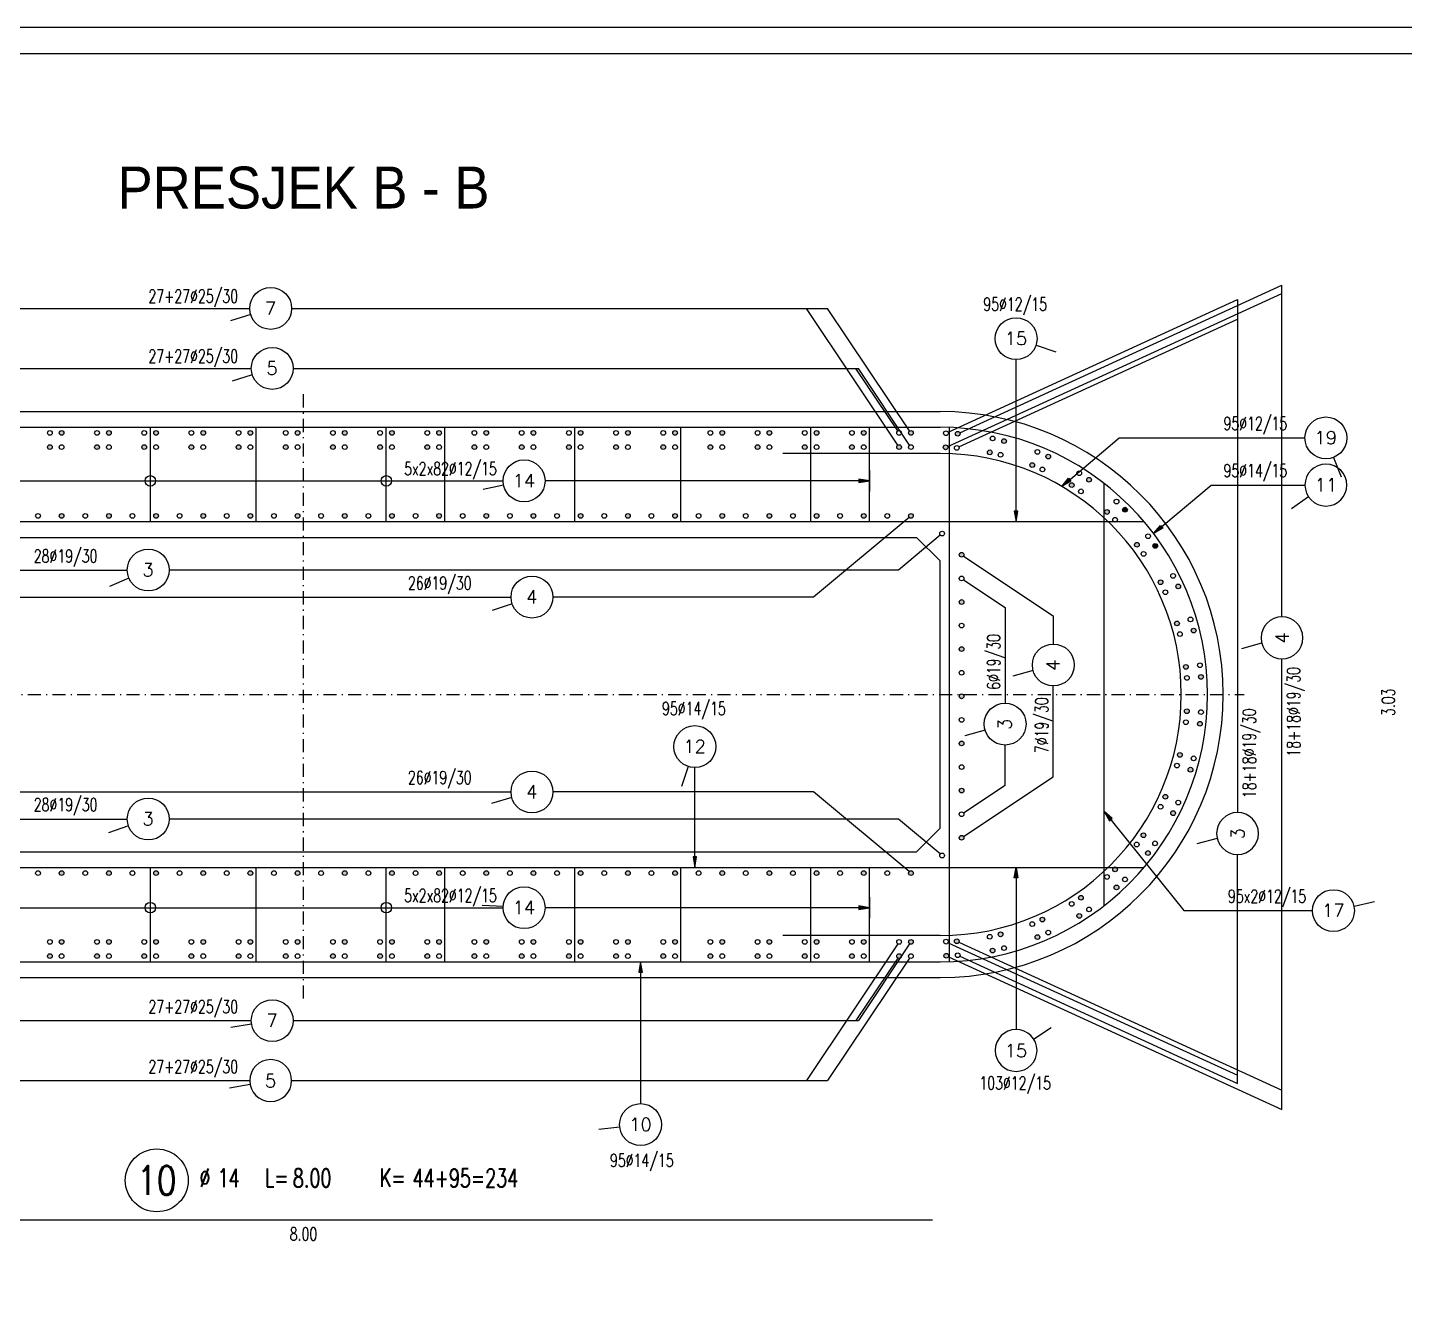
# Model space of a CAD drawing. Extents: x 29670 to 39758, y 69667 to 72992.
# Drawn here: x 34961 to 36274, y 71763 to 72992 of the extents above; entities that cross this region are included whole.
import ezdxf
from ezdxf.enums import TextEntityAlignment as Align

# ---------------------------------------------------------------- set-up
doc = ezdxf.new("R2010")
doc.units = 0
doc.header["$LTSCALE"] = 50
doc.linetypes.add('CENTER', pattern=[0.47, 0.25, -0.1, 0.02, -0.1])
for name, color, linetype in [('ARM', 1, 'CONTINUOUS'), ('ARM-I', 6, 'CONTINUOUS'), ('ARMATURA', 1, 'CONTINUOUS'), ('BETON', 7, 'CONTINUOUS'), ('CRTICA', 7, 'CONTINUOUS'), ('KOTE', 4, 'CONTINUOUS'), ('OSI', 2, 'CENTER'), ('TANKO', 8, 'CONTINUOUS'), ('TEKST', 7, 'CONTINUOUS')]:
    doc.layers.add(name, color=color, linetype=linetype)
doc.styles.add('KOTE', font='romans.shx', dxfattribs={"width": 0.7})
doc.styles.get("Standard").update_dxf_attribs({"font": 'romans.shx', "width": 0.9})

# ---------------------------------------------------------------- blocks, each defined once
blk = doc.blocks.new('P')
at = {"layer": 'KOTE'}
blk.add_circle((0, 0), 0.4, dxfattribs=at)
blk.add_attdef('P', text='', height=0.25, dxfattribs=at).set_placement((-0.004, 0.004), align=Align.MIDDLE)
blk = doc.blocks.new('STR')
at = {"layer": 'KOTE', "color": 9}
blk.add_lwpolyline([(-1, 0.17), (-1, -0.17), (0, 0)], close=True, dxfattribs=at)
at = {"layer": 'KOTE', "color": 9, "linetype": 'ByBlock'}
blk.add_solid([(-1, 0.17), (-1, -0.17), (0, 0)], dxfattribs=at)
blk = doc.blocks.new('S')
at = {"layer": 'KOTE', "color": 9}
blk.add_line((0, 1), (0, -1), dxfattribs=at)
blk.add_lwpolyline([(-1, 0.17), (-1, -0.17), (0, 0)], close=True, dxfattribs=at)
at = {"layer": 'KOTE', "color": 9, "linetype": 'ByBlock'}
blk.add_solid([(-1, 0.17), (-1, -0.17), (0, 0)], dxfattribs=at)
blk = doc.blocks.new('POZ')
at = {"layer": 'ARM-I'}
blk.add_circle((0, 0), 0.6, dxfattribs=at)
at = {"layer": 'ARM', "width": 0.7}
for s, p in [('%%c', (0.814, -0.125)), ('L=', (2.064, -0.125)), ('K=', (4.256, -0.125))]:
    blk.add_text(s, height=0.35, dxfattribs=at).set_placement(p)
for tag, p in [('VA', (0.879, 0.435)), ('FI', (1.162, -0.13)), ('DUZ', (2.598, -0.13)), ('KOM', (4.881, -0.13))]:
    blk.add_attdef(tag, p, '', height=0.35, dxfattribs=at)
at = {"layer": 'ARM', "width": 0.7, "flags": 1}
for tag, p in [('TIP', (1.038, -0.896)), ('A', (1.162, -1.411)), ('B', (1.162, -1.918)), ('C', (1.162, -2.426)), ('D', (1.162, -2.934)), ('E', (1.162, -3.441)), ('F', (1.162, -3.949)), ('G', (1.162, -4.457)), ('H', (1.162, -4.964)), ('I', (1.162, -5.472)), ('J', (1.162, -5.98)), ('K', (1.162, -6.487)), ('L', (1.162, -6.995)), ('M', (1.162, -7.503)), ('N', (1.162, -8.011))]:
    blk.add_attdef(tag, p, '', height=0.35, dxfattribs=at)
at = {"layer": 'ARM-I', "width": 0.8}
blk.add_attdef('POZ', text='', height=0.55, dxfattribs=at).set_placement((0, 0), align=Align.MIDDLE)

msp = doc.modelspace()

# ---------------------------------------------------------------- hatches: boundary and pattern name
at = {"layer": 'TANKO'}
h = msp.add_hatch(color=256, dxfattribs=at)
edge = h.paths.add_edge_path()
edge.add_arc((35803.5, 72604.8), 2.25, 0, 360)
edge = h.paths.add_edge_path()
edge.add_arc((35758.4, 72604.8), 2.25, 0, 360)
edge = h.paths.add_edge_path()
edge.add_arc((35713.4, 72604.8), 2.25, 0, 360)
edge = h.paths.add_edge_path()
edge.add_arc((35668.4, 72604.8), 2.25, 0, 360)
edge = h.paths.add_edge_path()
edge.add_arc((35623.4, 72604.8), 2.25, 0, 360)
edge = h.paths.add_edge_path()
edge.add_arc((35578.4, 72604.8), 2.25, 0, 360)
edge = h.paths.add_edge_path()
edge.add_arc((35533.4, 72604.8), 2.25, 0, 360)
edge = h.paths.add_edge_path()
edge.add_arc((35488.3, 72604.8), 2.25, 0, 360)
edge = h.paths.add_edge_path()
edge.add_arc((35443.3, 72604.8), 2.25, 0, 360)
edge = h.paths.add_edge_path()
edge.add_arc((35398.3, 72604.8), 2.25, 0, 360)
edge = h.paths.add_edge_path()
edge.add_arc((35353.3, 72604.8), 2.25, 0, 360)
edge = h.paths.add_edge_path()
edge.add_arc((35308.3, 72604.8), 2.25, 0, 360)
edge = h.paths.add_edge_path()
edge.add_arc((35263.3, 72604.8), 2.25, 0, 360)
edge = h.paths.add_edge_path()
edge.add_arc((35218.2, 72604.8), 2.25, 0, 360)
edge = h.paths.add_edge_path()
edge.add_arc((35173.2, 72604.8), 2.25, 0, 360)
edge = h.paths.add_edge_path()
edge.add_arc((35128.2, 72604.8), 2.25, 0, 360)
edge = h.paths.add_edge_path()
edge.add_arc((35083.2, 72604.8), 2.25, 0, 360)
edge = h.paths.add_edge_path()
edge.add_arc((35038.2, 72604.8), 2.25, 0, 360)
edge = h.paths.add_edge_path()
edge.add_arc((34993.1, 72604.8), 2.25, 0, 360)
edge = h.paths.add_edge_path()
edge.add_arc((34948.1, 72604.8), 2.25, 0, 360)
edge = h.paths.add_edge_path()
edge.add_arc((34903.1, 72604.8), 2.25, 0, 360)
edge = h.paths.add_edge_path()
edge.add_arc((34858.1, 72604.8), 2.25, 0, 360)
edge = h.paths.add_edge_path()
edge.add_arc((34813.1, 72604.8), 2.25, 0, 360)
edge = h.paths.add_edge_path()
edge.add_arc((34768.1, 72604.8), 2.25, 0, 360)
edge = h.paths.add_edge_path()
edge.add_arc((34723, 72604.8), 2.25, 0, 360)
edge = h.paths.add_edge_path()
edge.add_arc((34678, 72604.8), 2.25, 0, 360)
h = msp.add_hatch(color=256, dxfattribs=at)
edge = h.paths.add_edge_path()
edge.add_arc((35848.1, 72604.1), 2.25, 0, 360)
edge = h.paths.add_edge_path()
edge.add_arc((35892.3, 72597.1), 2.25, 0, 360)
edge = h.paths.add_edge_path()
edge.add_arc((35934.5, 72582.3), 2.25, 0, 360)
edge = h.paths.add_edge_path()
edge.add_arc((35973.4, 72560.2), 2.25, 0, 360)
h = msp.add_hatch(color=256, dxfattribs=at)
edge = h.paths.add_edge_path()
edge.add_arc((34981.9, 72591.3), 2.25, 0, 360)
edge = h.paths.add_edge_path()
edge.add_arc((35026.9, 72591.3), 2.25, 0, 360)
edge = h.paths.add_edge_path()
edge.add_arc((35071.9, 72591.3), 2.25, 0, 360)
edge = h.paths.add_edge_path()
edge.add_arc((35116.9, 72591.3), 2.25, 0, 360)
edge = h.paths.add_edge_path()
edge.add_arc((35162, 72591.3), 2.25, 0, 360)
edge = h.paths.add_edge_path()
edge.add_arc((35207, 72591.3), 2.25, 0, 360)
edge = h.paths.add_edge_path()
edge.add_arc((35252, 72591.3), 2.25, 0, 360)
edge = h.paths.add_edge_path()
edge.add_arc((35297, 72591.3), 2.25, 0, 360)
edge = h.paths.add_edge_path()
edge.add_arc((35342, 72591.3), 2.25, 0, 360)
edge = h.paths.add_edge_path()
edge.add_arc((35387, 72591.3), 2.25, 0, 360)
edge = h.paths.add_edge_path()
edge.add_arc((35432.1, 72591.3), 2.25, 0, 360)
edge = h.paths.add_edge_path()
edge.add_arc((35477.1, 72591.3), 2.25, 0, 360)
edge = h.paths.add_edge_path()
edge.add_arc((35522.1, 72591.3), 2.25, 0, 360)
h = msp.add_hatch(color=256, dxfattribs=at)
edge = h.paths.add_edge_path()
edge.add_arc((35567.1, 72591.3), 2.25, 0, 360)
edge = h.paths.add_edge_path()
edge.add_arc((35612.1, 72591.3), 2.25, 0, 360)
edge = h.paths.add_edge_path()
edge.add_arc((35657.1, 72591.3), 2.25, 0, 360)
edge = h.paths.add_edge_path()
edge.add_arc((35702.2, 72591.3), 2.25, 0, 360)
edge = h.paths.add_edge_path()
edge.add_arc((35747.2, 72591.3), 2.25, 0, 360)
h = msp.add_hatch(color=256, dxfattribs=at)
edge = h.paths.add_edge_path()
edge.add_arc((35792.2, 72591.3), 2.25, 0, 360)
edge = h.paths.add_edge_path()
edge.add_arc((35836.6, 72591.1), 2.25, 0, 360)
edge = h.paths.add_edge_path()
edge.add_arc((35878.7, 72586.3), 2.25, 0, 360)
edge = h.paths.add_edge_path()
edge.add_arc((35919.2, 72574.2), 2.25, 0, 360)
edge = h.paths.add_edge_path()
edge.add_arc((35956.9, 72555), 2.25, 0, 360)
edge = h.paths.add_edge_path()
edge.add_arc((35990.5, 72529.4), 2.25, 0, 360)
edge = h.paths.add_edge_path()
edge.add_arc((36019.1, 72498.1), 2.25, 0, 360)
edge = h.paths.add_edge_path()
edge.add_arc((36041.6, 72462.3), 2.25, 0, 360)
edge = h.paths.add_edge_path()
edge.add_arc((36057.3, 72423.1), 2.25, 0, 360)
edge = h.paths.add_edge_path()
edge.add_arc((36065.8, 72381.6), 2.25, 0, 360)
edge = h.paths.add_edge_path()
edge.add_arc((36066.7, 72339.3), 2.25, 0, 360)
edge = h.paths.add_edge_path()
edge.add_arc((36060.1, 72297.6), 2.25, 0, 360)
edge = h.paths.add_edge_path()
edge.add_arc((36046.2, 72257.6), 2.25, 0, 360)
edge = h.paths.add_edge_path()
edge.add_arc((36025.3, 72220.9), 2.25, 0, 360)
edge = h.paths.add_edge_path()
edge.add_arc((35998.2, 72188.4), 2.25, 0, 360)
edge = h.paths.add_edge_path()
edge.add_arc((35965.7, 72161.3), 2.25, 0, 360)
edge = h.paths.add_edge_path()
edge.add_arc((35928.9, 72140.4), 2.25, 0, 360)
edge = h.paths.add_edge_path()
edge.add_arc((35889, 72126.4), 2.25, 0, 360)
edge = h.paths.add_edge_path()
edge.add_arc((35847.2, 72119.8), 2.25, 0, 360)
h = msp.add_hatch(color=256, dxfattribs=at)
edge = h.paths.add_edge_path()
edge.add_arc((36007.7, 72531.6), 2.25, 0, 360)
h = msp.add_hatch(color=256, dxfattribs=at)
edge = h.paths.add_edge_path()
edge.add_arc((34633, 72525.6), 2.25, 0, 360)
edge = h.paths.add_edge_path()
edge.add_arc((34678, 72525.6), 2.25, 0, 360)
edge = h.paths.add_edge_path()
edge.add_arc((34723, 72525.6), 2.25, 0, 360)
edge = h.paths.add_edge_path()
edge.add_arc((34768.1, 72525.6), 2.25, 0, 360)
edge = h.paths.add_edge_path()
edge.add_arc((34813.1, 72525.6), 2.25, 0, 360)
edge = h.paths.add_edge_path()
edge.add_arc((34858.1, 72525.6), 2.25, 0, 360)
edge = h.paths.add_edge_path()
edge.add_arc((34903.1, 72525.6), 2.25, 0, 360)
edge = h.paths.add_edge_path()
edge.add_arc((34948.1, 72525.6), 2.25, 0, 360)
edge = h.paths.add_edge_path()
edge.add_arc((34993.1, 72525.6), 2.25, 0, 360)
edge = h.paths.add_edge_path()
edge.add_arc((35038.2, 72525.6), 2.25, 0, 360)
edge = h.paths.add_edge_path()
edge.add_arc((35083.2, 72525.6), 2.25, 0, 360)
edge = h.paths.add_edge_path()
edge.add_arc((35128.2, 72525.6), 2.25, 0, 360)
edge = h.paths.add_edge_path()
edge.add_arc((35173.2, 72525.6), 2.25, 0, 360)
edge = h.paths.add_edge_path()
edge.add_arc((35218.2, 72525.6), 2.25, 0, 360)
edge = h.paths.add_edge_path()
edge.add_arc((35263.3, 72525.6), 2.25, 0, 360)
h = msp.add_hatch(color=256, dxfattribs=at)
edge = h.paths.add_edge_path()
edge.add_arc((35308.3, 72525.6), 2.25, 0, 360)
edge = h.paths.add_edge_path()
edge.add_arc((35353.3, 72525.6), 2.25, 0, 360)
edge = h.paths.add_edge_path()
edge.add_arc((35398.3, 72525.6), 2.25, 0, 360)
edge = h.paths.add_edge_path()
edge.add_arc((35443.3, 72525.6), 2.25, 0, 360)
edge = h.paths.add_edge_path()
edge.add_arc((35488.3, 72525.6), 2.25, 0, 360)
edge = h.paths.add_edge_path()
edge.add_arc((35533.4, 72525.6), 2.25, 0, 360)
edge = h.paths.add_edge_path()
edge.add_arc((35578.4, 72525.6), 2.25, 0, 360)
edge = h.paths.add_edge_path()
edge.add_arc((35623.4, 72525.6), 2.25, 0, 360)
edge = h.paths.add_edge_path()
edge.add_arc((35668.4, 72525.6), 2.25, 0, 360)
edge = h.paths.add_edge_path()
edge.add_arc((35713.4, 72525.6), 2.25, 0, 360)
edge = h.paths.add_edge_path()
edge.add_arc((35758.4, 72525.6), 2.25, 0, 360)
h = msp.add_hatch(color=256, dxfattribs=at)
edge = h.paths.add_edge_path()
edge.add_arc((35803.5, 72525.6), 2.25, 0, 360)
edge = h.paths.add_edge_path()
edge.add_arc((35851.8, 72488.6), 2.25, 0, 360)
edge = h.paths.add_edge_path()
edge.add_arc((35851.8, 72443.5), 2.25, 0, 360)
edge = h.paths.add_edge_path()
edge.add_arc((35851.8, 72398.5), 2.25, 0, 360)
h = msp.add_hatch(color=256, dxfattribs=at)
edge = h.paths.add_edge_path()
edge.add_arc((36036.5, 72497), 2.25, 0, 360)
h = msp.add_hatch(color=256, dxfattribs=at)
edge = h.paths.add_edge_path()
edge.add_arc((36073.2, 72416.2), 2.25, 0, 360)
edge = h.paths.add_edge_path()
edge.add_arc((36058.5, 72458.4), 2.25, 0, 360)
h = msp.add_hatch(color=256, dxfattribs=at)
edge = h.paths.add_edge_path()
edge.add_arc((36070.2, 72283.5), 2.25, 0, 360)
edge = h.paths.add_edge_path()
edge.add_arc((36079.2, 72327.3), 2.25, 0, 360)
edge = h.paths.add_edge_path()
edge.add_arc((36080.2, 72372), 2.25, 0, 360)
h = msp.add_hatch(color=256, dxfattribs=at)
edge = h.paths.add_edge_path()
edge.add_arc((35851.8, 72353.5), 2.25, 0, 360)
edge = h.paths.add_edge_path()
edge.add_arc((35851.8, 72308.5), 2.25, 0, 360)
edge = h.paths.add_edge_path()
edge.add_arc((35851.8, 72263.5), 2.25, 0, 360)
edge = h.paths.add_edge_path()
edge.add_arc((35851.8, 72218.5), 2.25, 0, 360)
h = msp.add_hatch(color=256, dxfattribs=at)
edge = h.paths.add_edge_path()
edge.add_arc((36029.6, 72203.9), 2.25, 0, 360)
edge = h.paths.add_edge_path()
edge.add_arc((36053.6, 72242), 2.25, 0, 360)
h = msp.add_hatch(color=256, dxfattribs=at)
edge = h.paths.add_edge_path()
edge.add_arc((34678, 72184.8), 2.25, 0, 360)
edge = h.paths.add_edge_path()
edge.add_arc((34723, 72184.8), 2.25, 0, 360)
edge = h.paths.add_edge_path()
edge.add_arc((34768.1, 72184.8), 2.25, 0, 360)
edge = h.paths.add_edge_path()
edge.add_arc((34813.1, 72184.8), 2.25, 0, 360)
edge = h.paths.add_edge_path()
edge.add_arc((34858.1, 72184.8), 2.25, 0, 360)
edge = h.paths.add_edge_path()
edge.add_arc((34903.1, 72184.8), 2.25, 0, 360)
edge = h.paths.add_edge_path()
edge.add_arc((34948.1, 72184.8), 2.25, 0, 360)
edge = h.paths.add_edge_path()
edge.add_arc((34993.1, 72184.8), 2.25, 0, 360)
edge = h.paths.add_edge_path()
edge.add_arc((35038.2, 72184.8), 2.25, 0, 360)
edge = h.paths.add_edge_path()
edge.add_arc((35083.2, 72184.8), 2.25, 0, 360)
edge = h.paths.add_edge_path()
edge.add_arc((35128.2, 72184.8), 2.25, 0, 360)
edge = h.paths.add_edge_path()
edge.add_arc((35173.2, 72184.8), 2.25, 0, 360)
edge = h.paths.add_edge_path()
edge.add_arc((35218.2, 72184.8), 2.25, 0, 360)
edge = h.paths.add_edge_path()
edge.add_arc((35263.3, 72184.8), 2.25, 0, 360)
edge = h.paths.add_edge_path()
edge.add_arc((35308.3, 72184.8), 2.25, 0, 360)
h = msp.add_hatch(color=256, dxfattribs=at)
edge = h.paths.add_edge_path()
edge.add_arc((35353.3, 72184.8), 2.25, 0, 360)
edge = h.paths.add_edge_path()
edge.add_arc((35398.3, 72184.8), 2.25, 0, 360)
edge = h.paths.add_edge_path()
edge.add_arc((35443.3, 72184.8), 2.25, 0, 360)
edge = h.paths.add_edge_path()
edge.add_arc((35488.3, 72184.8), 2.25, 0, 360)
edge = h.paths.add_edge_path()
edge.add_arc((35533.4, 72184.8), 2.25, 0, 360)
edge = h.paths.add_edge_path()
edge.add_arc((35578.4, 72184.8), 2.25, 0, 360)
edge = h.paths.add_edge_path()
edge.add_arc((35623.4, 72184.8), 2.25, 0, 360)
edge = h.paths.add_edge_path()
edge.add_arc((35668.4, 72184.8), 2.25, 0, 360)
edge = h.paths.add_edge_path()
edge.add_arc((35713.4, 72184.8), 2.25, 0, 360)
edge = h.paths.add_edge_path()
edge.add_arc((35758.4, 72184.8), 2.25, 0, 360)
edge = h.paths.add_edge_path()
edge.add_arc((35803.5, 72184.8), 2.25, 0, 360)
h = msp.add_hatch(color=256, dxfattribs=at)
edge = h.paths.add_edge_path()
edge.add_arc((35837.2, 72105.9), 2.25, 0, 360)
edge = h.paths.add_edge_path()
edge.add_arc((35881.4, 72110.9), 2.25, 0, 360)
edge = h.paths.add_edge_path()
edge.add_arc((35924.2, 72123.7), 2.25, 0, 360)
edge = h.paths.add_edge_path()
edge.add_arc((35964.1, 72144), 2.25, 0, 360)
edge = h.paths.add_edge_path()
edge.add_arc((35999.6, 72171.1), 2.25, 0, 360)
h = msp.add_hatch(color=256, dxfattribs=at)
edge = h.paths.add_edge_path()
edge.add_arc((35803.5, 72119.1), 2.25, 0, 360)
edge = h.paths.add_edge_path()
edge.add_arc((35758.4, 72119.1), 2.25, 0, 360)
edge = h.paths.add_edge_path()
edge.add_arc((35713.4, 72119.1), 2.25, 0, 360)
edge = h.paths.add_edge_path()
edge.add_arc((35668.4, 72119.1), 2.25, 0, 360)
edge = h.paths.add_edge_path()
edge.add_arc((35623.4, 72119.1), 2.25, 0, 360)
edge = h.paths.add_edge_path()
edge.add_arc((35578.4, 72119.1), 2.25, 0, 360)
edge = h.paths.add_edge_path()
edge.add_arc((35533.4, 72119.1), 2.25, 0, 360)
edge = h.paths.add_edge_path()
edge.add_arc((35488.3, 72119.1), 2.25, 0, 360)
edge = h.paths.add_edge_path()
edge.add_arc((35443.3, 72119.1), 2.25, 0, 360)
edge = h.paths.add_edge_path()
edge.add_arc((35398.3, 72119.1), 2.25, 0, 360)
edge = h.paths.add_edge_path()
edge.add_arc((35353.3, 72119.1), 2.25, 0, 360)
edge = h.paths.add_edge_path()
edge.add_arc((35308.3, 72119.1), 2.25, 0, 360)
edge = h.paths.add_edge_path()
edge.add_arc((35263.3, 72119.1), 2.25, 0, 360)
edge = h.paths.add_edge_path()
edge.add_arc((35218.2, 72119.1), 2.25, 0, 360)
edge = h.paths.add_edge_path()
edge.add_arc((35173.2, 72119.1), 2.25, 0, 360)
edge = h.paths.add_edge_path()
edge.add_arc((35128.2, 72119.1), 2.25, 0, 360)
edge = h.paths.add_edge_path()
edge.add_arc((35083.2, 72119.1), 2.25, 0, 360)
edge = h.paths.add_edge_path()
edge.add_arc((35038.2, 72119.1), 2.25, 0, 360)
edge = h.paths.add_edge_path()
edge.add_arc((34993.1, 72119.1), 2.25, 0, 360)
edge = h.paths.add_edge_path()
edge.add_arc((34948.1, 72119.1), 2.25, 0, 360)
edge = h.paths.add_edge_path()
edge.add_arc((34903.1, 72119.1), 2.25, 0, 360)
edge = h.paths.add_edge_path()
edge.add_arc((34858.1, 72119.1), 2.25, 0, 360)
edge = h.paths.add_edge_path()
edge.add_arc((34813.1, 72119.1), 2.25, 0, 360)
edge = h.paths.add_edge_path()
edge.add_arc((34768.1, 72119.1), 2.25, 0, 360)
edge = h.paths.add_edge_path()
edge.add_arc((34723, 72119.1), 2.25, 0, 360)
edge = h.paths.add_edge_path()
edge.add_arc((34678, 72119.1), 2.25, 0, 360)
edge = h.paths.add_edge_path()
edge.add_arc((34633, 72119.1), 2.25, 0, 360)
edge = h.paths.add_edge_path()
edge.add_arc((34589.9, 72120.8), 2.25, 0, 360)
h = msp.add_hatch(color=256, dxfattribs=at)
edge = h.paths.add_edge_path()
edge.add_arc((34666.8, 72105.6), 2.25, 0, 360)
edge = h.paths.add_edge_path()
edge.add_arc((34711.8, 72105.6), 2.25, 0, 360)
edge = h.paths.add_edge_path()
edge.add_arc((34756.8, 72105.6), 2.25, 0, 360)
edge = h.paths.add_edge_path()
edge.add_arc((34801.8, 72105.6), 2.25, 0, 360)
edge = h.paths.add_edge_path()
edge.add_arc((34846.8, 72105.6), 2.25, 0, 360)
edge = h.paths.add_edge_path()
edge.add_arc((34891.9, 72105.6), 2.25, 0, 360)
edge = h.paths.add_edge_path()
edge.add_arc((34936.9, 72105.6), 2.25, 0, 360)
edge = h.paths.add_edge_path()
edge.add_arc((34981.9, 72105.6), 2.25, 0, 360)
edge = h.paths.add_edge_path()
edge.add_arc((35026.9, 72105.6), 2.25, 0, 360)
edge = h.paths.add_edge_path()
edge.add_arc((35071.9, 72105.6), 2.25, 0, 360)
edge = h.paths.add_edge_path()
edge.add_arc((35116.9, 72105.6), 2.25, 0, 360)
edge = h.paths.add_edge_path()
edge.add_arc((35162, 72105.6), 2.25, 0, 360)
edge = h.paths.add_edge_path()
edge.add_arc((35207, 72105.6), 2.25, 0, 360)
edge = h.paths.add_edge_path()
edge.add_arc((35252, 72105.6), 2.25, 0, 360)
edge = h.paths.add_edge_path()
edge.add_arc((35297, 72105.6), 2.25, 0, 360)
edge = h.paths.add_edge_path()
edge.add_arc((35342, 72105.6), 2.25, 0, 360)
edge = h.paths.add_edge_path()
edge.add_arc((35387, 72105.6), 2.25, 0, 360)
edge = h.paths.add_edge_path()
edge.add_arc((35432.1, 72105.6), 2.25, 0, 360)
edge = h.paths.add_edge_path()
edge.add_arc((35477.1, 72105.6), 2.25, 0, 360)
edge = h.paths.add_edge_path()
edge.add_arc((35522.1, 72105.6), 2.25, 0, 360)
edge = h.paths.add_edge_path()
edge.add_arc((35567.1, 72105.6), 2.25, 0, 360)
edge = h.paths.add_edge_path()
edge.add_arc((35612.1, 72105.6), 2.25, 0, 360)
h = msp.add_hatch(color=256, dxfattribs=at)
edge = h.paths.add_edge_path()
edge.add_arc((35792.2, 72105.6), 2.25, 0, 360)
edge = h.paths.add_edge_path()
edge.add_arc((35747.2, 72105.6), 2.25, 0, 360)
edge = h.paths.add_edge_path()
edge.add_arc((35702.2, 72105.6), 2.25, 0, 360)
edge = h.paths.add_edge_path()
edge.add_arc((35657.1, 72105.6), 2.25, 0, 360)

# ---------------------------------------------------------------- linework, layer by layer
at = {"layer": 'ARM', "ltscale": 10}
for p, q in [((35077.8, 72520.2), (35077.8, 72610.2)), ((35358.7, 72520.2), (35358.7, 72610.2)), ((35482.9, 72520.2), (35482.9, 72610.2)), ((35763.8, 72520.2), (35763.8, 72610.2)), ((35840.4, 72100.4), (35840.4, 72610)), ((35987.9, 72153.9), (35987.9, 72556.5)), ((35077.8, 72100.2), (35077.8, 72190.2)), ((35358.7, 72100.2), (35358.7, 72190.2)), ((35482.9, 72100.2), (35482.9, 72190.2)), ((35763.8, 72100.2), (35763.8, 72190.2))]:
    msp.add_line(p, q, dxfattribs=at)
for radius in [255, 230]:
    msp.add_arc((35831.4, 72355.2), radius, 270, 90, dxfattribs=at)
at = {"layer": 'ARM-I', "elevation": 0}
msp.add_lwpolyline([(34623.9, 71854.1), (35823.9, 71854.1)], dxfattribs=at)
at = {"layer": 'ARMATURA', "ltscale": 10}
for p, q in [((34616.4, 72610.2), (35831.4, 72610.2)), ((35178.6, 72520.2), (35178.6, 72610.2)), ((35302.9, 72520.2), (35302.9, 72610.2)), ((35583.8, 72520.2), (35583.8, 72610.2)), ((35708, 72520.2), (35708, 72610.2)), ((35831.4, 72585.2), (35681.4, 72585.2)), ((34421.9, 72520.2), (36025.8, 72520.2)), ((34421.9, 72190.2), (36025.8, 72190.2)), ((35178.6, 72100.2), (35178.6, 72190.2)), ((35302.9, 72100.2), (35302.9, 72190.2)), ((35583.8, 72100.2), (35583.8, 72190.2)), ((35708, 72100.2), (35708, 72190.2)), ((35831.4, 72125.2), (35681.4, 72125.2)), ((34616.4, 72100.2), (35831.4, 72100.2))]:
    msp.add_line(p, q, dxfattribs=at)
at = {"layer": 'BETON', "ltscale": 10}
for p, q in [((34616.4, 72625.2), (35831.4, 72625.2)), ((34638.9, 72505.2), (35808.9, 72505.2)), ((35831.4, 72482.7), (35808.9, 72505.2)), ((35831.4, 72227.7), (35831.4, 72482.7)), ((35831.4, 72227.7), (35808.9, 72205.2)), ((34638.9, 72205.2), (35808.9, 72205.2)), ((34616.4, 72085.2), (35831.4, 72085.2))]:
    msp.add_line(p, q, dxfattribs=at)
at = {"layer": 'BETON'}
for points in [[(29669.6, 69667.2), (38595.8, 69667.2), (38595.8, 72991.7), (29669.6, 72991.7)], [(29794.6, 69692.2), (38570.8, 69692.2), (38570.8, 72966.7), (29794.6, 72966.7)]]:
    msp.add_lwpolyline(points, close=True, dxfattribs=at)
at = {"layer": 'BETON', "ltscale": 10}
msp.add_arc((35831.4, 72355.2), 270, 270, 90, dxfattribs=at)
at = {"layer": 'CRTICA'}
for p, q in [((35173.5, 72717.8, 0), (35154.4, 72711.9, 0)), ((35922.8, 72688.5), (35941.7, 72682.3)), ((35175, 72660.4, 0), (35156, 72654.3, 0)), ((36206.7, 72581.5), (36214.1, 72562.9)), ((35414.8, 72555.1), (35395.2, 72551)), ((36182.9, 72543.7), (36166.5, 72532.3)), ((35057.4, 72466.2), (35038.9, 72458.4)), ((35423, 72441.7), (35404, 72435.3)), ((36138.1, 72404.1), (36118.8, 72398.9)), ((35920, 72378.1), (35900.8, 72372.7)), ((35874.2, 72321.3), (35855, 72315.7)), ((35591, 72286.5), (35584.6, 72267.5)), ((35422.6, 72256.8), (35403.4, 72251.3)), ((35056.9, 72229.8), (35037.9, 72223.3)), ((36095.7, 72217.7, 0), (36076.3, 72212.8, 0)), ((35414.4, 72152.8), (35394.5, 72153.8)), ((36226.2, 72153.3), (36245.7, 72157.6)), ((35174.3, 72040.7, 0), (35154.6, 72037.5, 0)), ((35920.5, 72026.5), (35937.3, 72037.5)), ((35172.9, 71983.2, 0), (35153.2, 71979.7, 0)), ((35525.7, 71942.5), (35505.8, 71940.2))]:
    msp.add_line(p, q, dxfattribs=at)
at = {"layer": 'KOTE'}
for centre, radius in [((34981.9, 72604.8), 2.25), ((34993.1, 72604.8), 2.25), ((35026.9, 72604.8), 2.25), ((35038.2, 72604.8), 2.25), ((35071.9, 72604.8), 2.25), ((35083.2, 72604.8), 2.25), ((35116.9, 72604.8), 2.25), ((35128.2, 72604.8), 2.25), ((35162, 72604.8), 2.25), ((35173.2, 72604.8), 2.25), ((35207, 72604.8), 2.25), ((35218.2, 72604.8), 2.25), ((35252, 72604.8), 2.25), ((35263.3, 72604.8), 2.25), ((35297, 72604.8), 2.25), ((35308.3, 72604.8), 2.25), ((35342, 72604.8), 2.25), ((35353.3, 72604.8), 2.25), ((35387, 72604.8), 2.25), ((35398.3, 72604.8), 2.25), ((35432.1, 72604.8), 2.25), ((35443.3, 72604.8), 2.25), ((35477.1, 72604.8), 2.25), ((35488.3, 72604.8), 2.25), ((35522.1, 72604.8), 2.25), ((35533.4, 72604.8), 2.25), ((35567.1, 72604.8), 2.25), ((35578.4, 72604.8), 2.25), ((35612.1, 72604.8), 2.25), ((35623.4, 72604.8), 2.25), ((35657.1, 72604.8), 2.25), ((35668.4, 72604.8), 2.25), ((35702.2, 72604.8), 2.25), ((35713.4, 72604.8), 2.25), ((35747.2, 72604.8), 2.25), ((35758.4, 72604.8), 2.25), ((35792.2, 72604.8), 2.25), ((35803.5, 72604.8), 2.25), ((35836.9, 72604.6), 2.25), ((35848.1, 72604.1), 2.25), ((35881.4, 72599.6), 2.25), ((35892.3, 72597.1), 2.25), ((34981.9, 72591.3), 2.25), ((34993.1, 72591.3), 2.25), ((35026.9, 72591.3), 2.25), ((35038.2, 72591.3), 2.25), ((35071.9, 72591.3), 2.25), ((35083.2, 72591.3), 2.25), ((35116.9, 72591.3), 2.25), ((35128.2, 72591.3), 2.25), ((35162, 72591.3), 2.25), ((35173.2, 72591.3), 2.25), ((35207, 72591.3), 2.25), ((35218.2, 72591.3), 2.25), ((35252, 72591.3), 2.25), ((35263.3, 72591.3), 2.25), ((35297, 72591.3), 2.25), ((35308.3, 72591.3), 2.25), ((35342, 72591.3), 2.25), ((35353.3, 72591.3), 2.25), ((35387, 72591.3), 2.25), ((35398.3, 72591.3), 2.25), ((35432.1, 72591.3), 2.25), ((35443.3, 72591.3), 2.25), ((35477.1, 72591.3), 2.25), ((35488.3, 72591.3), 2.25), ((35522.1, 72591.3), 2.25), ((35533.4, 72591.3), 2.25), ((35567.1, 72591.3), 2.25), ((35578.4, 72591.3), 2.25), ((35612.1, 72591.3), 2.25), ((35623.4, 72591.3), 2.25), ((35657.1, 72591.3), 2.25), ((35668.4, 72591.3), 2.25), ((35702.2, 72591.3), 2.25), ((35713.4, 72591.3), 2.25), ((35747.2, 72591.3), 2.25), ((35758.4, 72591.3), 2.25), ((35792.2, 72591.3), 2.25), ((35803.5, 72591.3), 2.25), ((35836.6, 72591.1), 2.25), ((35847.2, 72590.6), 2.25), ((35878.7, 72586.3), 2.25), ((35889, 72584), 2.25), ((35924.2, 72586.7), 2.25), ((35934.5, 72582.3), 2.25), ((35919.2, 72574.2), 2.25), ((35928.9, 72570), 2.25), ((35077.8, 72559.1), 5), ((35302.9, 72559.1), 5), ((35964.1, 72566.4), 2.25), ((35973.4, 72560.2), 2.25), ((35956.9, 72555), 2.25), ((35965.7, 72549.1), 2.25), ((35990.5, 72529.4), 2.25), ((35999.6, 72539.3), 2.25), ((36007.7, 72531.6), 2.25), ((34970.6, 72525.6), 2.25), ((34993.1, 72525.6), 2.25), ((35015.7, 72525.6), 2.25), ((35038.2, 72525.6), 2.25), ((35060.7, 72525.6), 2.25), ((35083.2, 72525.6), 2.25), ((35105.7, 72525.6), 2.25), ((35128.2, 72525.6), 2.25), ((35150.7, 72525.6), 2.25), ((35173.2, 72525.6), 2.25), ((35195.7, 72525.6), 2.25), ((35218.2, 72525.6), 2.25), ((35240.7, 72525.6), 2.25), ((35263.3, 72525.6), 2.25), ((35285.8, 72525.6), 2.25), ((35308.3, 72525.6), 2.25), ((35330.8, 72525.6), 2.25), ((35353.3, 72525.6), 2.25), ((35375.8, 72525.6), 2.25), ((35398.3, 72525.6), 2.25), ((35420.8, 72525.6), 2.25), ((35443.3, 72525.6), 2.25), ((35465.8, 72525.6), 2.25), ((35488.3, 72525.6), 2.25), ((35510.8, 72525.6), 2.25), ((35533.4, 72525.6), 2.25), ((35555.9, 72525.6), 2.25), ((35578.4, 72525.6), 2.25), ((35600.9, 72525.6), 2.25), ((35623.4, 72525.6), 2.25), ((35645.9, 72525.6), 2.25), ((35668.4, 72525.6), 2.25), ((35690.9, 72525.6), 2.25), ((35713.4, 72525.6), 2.25), ((35735.9, 72525.6), 2.25), ((35758.4, 72525.6), 2.25), ((35780.9, 72525.6), 2.25), ((35803.5, 72525.6), 2.25), ((35998.2, 72522), 2.25), ((35833.2, 72508.8), 2.25), ((36029.8, 72506.3), 2.25), ((36019.1, 72498.1), 2.25), ((36036.5, 72497), 2.25), ((35851.8, 72488.6), 2.25), ((36025.4, 72489.4), 2.25), ((35851.8, 72466), 2.25), ((36053.6, 72468.4), 2.25), ((36041.6, 72462.3), 2.25), ((36046.2, 72452.8), 2.25), ((36058.5, 72458.4), 2.25), ((35851.8, 72443.5), 2.25), ((36070.2, 72426.9), 2.25), ((35851.8, 72421), 2.25), ((36057.3, 72423.1), 2.25), ((36060.1, 72412.9), 2.25), ((36073.2, 72416.2), 2.25), ((35851.8, 72398.5), 2.25), ((35851.8, 72376), 2.25), ((36065.8, 72381.6), 2.25), ((36079.2, 72383.1), 2.25), ((36080.2, 72372), 2.25), ((36066.8, 72371.1), 2.25), ((35851.8, 72353.5), 2.25), ((36066.7, 72339.3), 2.25), ((36080.2, 72338.4), 2.25), ((35851.8, 72331), 2.25), ((36065.8, 72328.8), 2.25), ((36079.2, 72327.3), 2.25), ((35851.8, 72308.5), 2.25), ((36060.1, 72297.6), 2.25), ((36073.2, 72294.3), 2.25), ((35851.8, 72286), 2.25), ((36057.3, 72287.4), 2.25), ((36070.2, 72283.5), 2.25), ((35851.8, 72263.5), 2.25), ((36046.2, 72257.6), 2.25), ((35851.8, 72241), 2.25), ((36041.6, 72248.1), 2.25), ((36053.6, 72242), 2.25), ((36058.5, 72252.1), 2.25), ((35851.8, 72218.5), 2.25), ((36025.3, 72220.9), 2.25), ((35833.2, 72201.6), 2.25), ((36018.9, 72212.1), 2.25), ((36029.6, 72203.9), 2.25), ((36036.4, 72213.2), 2.25), ((35998.2, 72188.4), 2.25), ((34970.6, 72184.8), 2.25), ((34993.1, 72184.8), 2.25), ((35015.7, 72184.8), 2.25), ((35038.2, 72184.8), 2.25), ((35060.7, 72184.8), 2.25), ((35083.2, 72184.8), 2.25), ((35105.7, 72184.8), 2.25), ((35128.2, 72184.8), 2.25), ((35150.7, 72184.8), 2.25), ((35173.2, 72184.8), 2.25), ((35195.7, 72184.8), 2.25), ((35218.2, 72184.8), 2.25), ((35240.7, 72184.8), 2.25), ((35263.3, 72184.8), 2.25), ((35285.8, 72184.8), 2.25), ((35308.3, 72184.8), 2.25), ((35330.8, 72184.8), 2.25), ((35353.3, 72184.8), 2.25), ((35375.8, 72184.8), 2.25), ((35398.3, 72184.8), 2.25), ((35420.8, 72184.8), 2.25), ((35443.3, 72184.8), 2.25), ((35465.8, 72184.8), 2.25), ((35488.3, 72184.8), 2.25), ((35510.8, 72184.8), 2.25), ((35533.4, 72184.8), 2.25), ((35555.9, 72184.8), 2.25), ((35578.4, 72184.8), 2.25), ((35600.9, 72184.8), 2.25), ((35623.4, 72184.8), 2.25), ((35645.9, 72184.8), 2.25), ((35668.4, 72184.8), 2.25), ((35690.9, 72184.8), 2.25), ((35713.4, 72184.8), 2.25), ((35735.9, 72184.8), 2.25), ((35758.4, 72184.8), 2.25), ((35780.9, 72184.8), 2.25), ((35803.5, 72184.8), 2.25), ((35990.5, 72181.1), 2.25), ((36007.7, 72178.8), 2.25), ((35999.6, 72171.1), 2.25), ((35077.8, 72151.8), 5), ((35302.9, 72151.8), 5), ((35956.9, 72155.4), 2.25), ((35965.7, 72161.3), 2.25), ((35973.4, 72150.2), 2.25), ((35919.2, 72136.2), 2.25), ((35928.9, 72140.4), 2.25), ((35964.1, 72144), 2.25), ((35878.7, 72124.1), 2.25), ((35889, 72126.4), 2.25), ((35924.2, 72123.7), 2.25), ((35934.5, 72128.1), 2.25), ((34981.9, 72119.1), 2.25), ((34993.1, 72119.1), 2.25), ((35026.9, 72119.1), 2.25), ((35038.2, 72119.1), 2.25), ((35071.9, 72119.1), 2.25), ((35083.2, 72119.1), 2.25), ((35116.9, 72119.1), 2.25), ((35128.2, 72119.1), 2.25), ((35162, 72119.1), 2.25), ((35173.2, 72119.1), 2.25), ((35207, 72119.1), 2.25), ((35218.2, 72119.1), 2.25), ((35252, 72119.1), 2.25), ((35263.3, 72119.1), 2.25), ((35297, 72119.1), 2.25), ((35308.3, 72119.1), 2.25), ((35342, 72119.1), 2.25), ((35353.3, 72119.1), 2.25), ((35387, 72119.1), 2.25), ((35398.3, 72119.1), 2.25), ((35432.1, 72119.1), 2.25), ((35443.3, 72119.1), 2.25), ((35477.1, 72119.1), 2.25), ((35488.3, 72119.1), 2.25), ((35522.1, 72119.1), 2.25), ((35533.4, 72119.1), 2.25), ((35567.1, 72119.1), 2.25), ((35578.4, 72119.1), 2.25), ((35612.1, 72119.1), 2.25), ((35623.4, 72119.1), 2.25), ((35657.1, 72119.1), 2.25), ((35668.4, 72119.1), 2.25), ((35702.2, 72119.1), 2.25), ((35713.4, 72119.1), 2.25), ((35747.2, 72119.1), 2.25), ((35758.4, 72119.1), 2.25), ((35792.2, 72119.1), 2.25), ((35803.5, 72119.1), 2.25), ((35836.9, 72119.4), 2.25), ((35847.2, 72119.8), 2.25), ((35881.4, 72110.9), 2.25), ((35892.3, 72113.3), 2.25), ((34981.9, 72105.6), 2.25), ((34993.1, 72105.6), 2.25), ((35026.9, 72105.6), 2.25), ((35038.2, 72105.6), 2.25), ((35071.9, 72105.6), 2.25), ((35083.2, 72105.6), 2.25), ((35116.9, 72105.6), 2.25), ((35128.2, 72105.6), 2.25), ((35162, 72105.6), 2.25), ((35173.2, 72105.6), 2.25), ((35207, 72105.6), 2.25), ((35218.2, 72105.6), 2.25), ((35252, 72105.6), 2.25), ((35263.3, 72105.6), 2.25), ((35297, 72105.6), 2.25), ((35308.3, 72105.6), 2.25), ((35342, 72105.6), 2.25), ((35353.3, 72105.6), 2.25), ((35387, 72105.6), 2.25), ((35398.3, 72105.6), 2.25), ((35432.1, 72105.6), 2.25), ((35443.3, 72105.6), 2.25), ((35477.1, 72105.6), 2.25), ((35488.3, 72105.6), 2.25), ((35522.1, 72105.6), 2.25), ((35533.4, 72105.6), 2.25), ((35567.1, 72105.6), 2.25), ((35578.4, 72105.6), 2.25), ((35612.1, 72105.6), 2.25), ((35623.4, 72105.6), 2.25), ((35657.1, 72105.6), 2.25), ((35668.4, 72105.6), 2.25), ((35702.2, 72105.6), 2.25), ((35713.4, 72105.6), 2.25), ((35747.2, 72105.6), 2.25), ((35758.4, 72105.6), 2.25), ((35792.2, 72105.6), 2.25), ((35803.5, 72105.6), 2.25), ((35837.2, 72105.9), 2.25), ((35848.1, 72106.4), 2.25)]:
    msp.add_circle(centre, radius, dxfattribs=at)
at = {"layer": 'OSI'}
for p, q in [((35223.9, 72065.2), (35223.9, 72645.2)), ((34326.4, 72355.2), (36121.4, 72355.2))]:
    msp.add_line(p, q, dxfattribs=at)
at = {"layer": 'TANKO'}
for p, q in [((35850.2, 72605), (36157.5, 72745.7)), ((36157.5, 72429.3), (36157.5, 72745.7)), ((35838.7, 72592), (36157.5, 72738)), ((35839, 72605.5), (36115.1, 72732)), ((36115.1, 72732), (36115.1, 72242.6, 0)), ((34710.2, 72723.6, 0), (35172.6, 72723.6, 0)), ((35212.6, 72723.6, 0), (35724, 72723.6, 0)), ((35790.9, 72593.2), (35703.8, 72723.6, 0)), ((35802.2, 72606.7), (35724, 72723.6, 0)), ((35849.3, 72591.5), (36115.1, 72713.3)), ((34662.9, 72666.4, 0), (35174.1, 72666.4, 0)), ((35214.1, 72666.4, 0), (35753.3, 72666.4, 0)), ((35790.9, 72606.7), (35751, 72666.4, 0)), ((35802.2, 72593.2), (35753.3, 72666.4, 0)), ((35903.8, 72520.2), (35903.8, 72674.8)), ((35947.3, 72553.8), (36002.3, 72600.1)), ((36002.3, 72600.1), (36179.4, 72600.1)), ((34672.6, 72559.1), (35414.4, 72559.1)), ((35763.8, 72559.1), (35454.4, 72559.1)), ((36034.9, 72508.8), (36089.9, 72555.1)), ((36089.9, 72555.1), (36179.4, 72555.1)), ((35801.7, 72524.2), (35710.5, 72448.2)), ((35831.5, 72507.3), (35791.5, 72474)), ((35853.6, 72487.3), (35939.3, 72430.4)), ((34656.2, 72474), (35055.8, 72474)), ((35791.5, 72474), (35095.8, 72474)), ((35853.6, 72464.8), (35893.3, 72438.4)), ((34725.9, 72448.2), (35421.9, 72448.2)), ((35710.5, 72448.2), (35461.9, 72448.2)), ((35893.3, 72438.4), (35893.3, 72347)), ((35939.3, 72430.4), (35939.3, 72403.4)), ((36157.5, 71959.2, 0), (36157.5, 72389.3)), ((35939.3, 72276.6), (35939.3, 72363.4)), ((35893.3, 72268.6), (35893.3, 72307)), ((35597.3, 72190.2), (35597.3, 72285.5)), ((35853.6, 72219.7), (35939.3, 72276.6)), ((34725.9, 72262.2), (35421.9, 72262.2)), ((35710.5, 72262.2), (35461.9, 72262.2)), ((35801.7, 72186.2), (35710.5, 72262.2)), ((35853.6, 72242.2), (35893.3, 72268.6)), ((35987.9, 72243.5), (36064, 72149)), ((34656.2, 72236.4), (35055.8, 72236.4)), ((35791.5, 72236.4), (35095.8, 72236.4)), ((35831.5, 72203.1), (35791.5, 72236.4)), ((35903.8, 72190.2), (35903.8, 72035.6)), ((36115.1, 71984.1, 0), (36115.1, 72202.6, 0)), ((34672.6, 72151.8), (35414.4, 72151.8)), ((35763.8, 72151.8), (35454.4, 72151.8)), ((36064, 72149), (36186.6, 72149)), ((35790.9, 72117.2), (35703.8, 71986.8, 0)), ((35802.2, 72117.2), (35753.3, 72044, 0)), ((35838.9, 72118.4), (36115.1, 71991.9, 0)), ((35849.3, 72118.9), (36157.5, 71977.8, 0)), ((35545.5, 72100.2), (35545.5, 71964.8)), ((35802.2, 72103.7), (35724, 71986.8, 0)), ((35790.9, 72103.7), (35751, 72044, 0)), ((35839.3, 72104.9), (36157.5, 71959.2, 0)), ((35850.2, 72105.4), (36115.1, 71984.1, 0)), ((34662.9, 72044, 0), (35174.1, 72044, 0)), ((35214.1, 72044, 0), (35753.3, 72044, 0)), ((34710.2, 71986.8, 0), (35172.6, 71986.8, 0)), ((35212.6, 71986.8, 0), (35724, 71986.8, 0))]:
    msp.add_line(p, q, dxfattribs=at)

# ---------------------------------------------------------------- block references
at = {"layer": 'KOTE'}
ref = msp.add_blockref('P', (35192.6, 72723.6, 0), dxfattribs=dict(at, xscale=50, yscale=50, zscale=50))
ref.add_attrib('P', '7', dxfattribs={"height": 12.5}).set_placement((35192.4, 72723.8, 0), align=Align.MIDDLE)
ref = msp.add_blockref('P', (35903.8, 72694.8), dxfattribs=dict(at, xscale=50, yscale=50, zscale=50))
ref.add_attrib('P', '15', dxfattribs={"height": 12.5}).set_placement((35903.6, 72695), align=Align.MIDDLE)
ref = msp.add_blockref('P', (35194.1, 72666.4, 0), dxfattribs=dict(at, xscale=50, yscale=50, zscale=50))
ref.add_attrib('P', '5', dxfattribs={"height": 12.5}).set_placement((35193.9, 72666.6, 0), align=Align.MIDDLE)
ref = msp.add_blockref('P', (36199.4, 72600.1), dxfattribs=dict(at, xscale=50, yscale=50, zscale=50))
ref.add_attrib('P', '19', dxfattribs={"height": 12.5}).set_placement((36199.2, 72600.3), align=Align.MIDDLE)
ref = msp.add_blockref('P', (35434.4, 72559.1), dxfattribs=dict(at, xscale=50, yscale=50, zscale=50))
ref.add_attrib('P', '14', dxfattribs={"height": 12.5}).set_placement((35434.2, 72559.3), align=Align.MIDDLE)
ref = msp.add_blockref('P', (36199.4, 72555.1), dxfattribs=dict(at, xscale=-50, yscale=50, zscale=50))
ref.add_attrib('P', '11', dxfattribs={"height": 12.5}).set_placement((36199.5, 72555.3), align=Align.MIDDLE)
at = {"layer": 'KOTE', "xscale": 10, "yscale": 10, "zscale": 10}
for p in [(35763.8, 72559.1), (35763.8, 72151.8)]:
    msp.add_blockref('S', p, dxfattribs=at)
at = {"layer": 'KOTE', "yscale": 10, "zscale": 10}
for p, xscale, rotation in [((35903.8, 72520.2), 10, 270), ((35597.3, 72190.2), 10, 270), ((35903.8, 72190.2), -10, 270), ((35545.5, 72100.2), 10, 90)]:
    msp.add_blockref('STR', p, dxfattribs=dict(at, xscale=xscale, rotation=rotation))
at = {"layer": 'KOTE'}
ref = msp.add_blockref('P', (35075.8, 72474), dxfattribs=dict(at, xscale=50, yscale=50, zscale=50))
ref.add_attrib('P', '3', dxfattribs={"height": 12.5}).set_placement((35075.6, 72474.2), align=Align.MIDDLE)
ref = msp.add_blockref('P', (35441.9, 72448.2), dxfattribs=dict(at, xscale=50, yscale=50, zscale=50))
ref.add_attrib('P', '4', dxfattribs={"height": 12.5}).set_placement((35441.7, 72448.4), align=Align.MIDDLE)
ref = msp.add_blockref('P', (36157.5, 72409.3), dxfattribs=dict(at, xscale=-50, yscale=50, zscale=50, rotation=270))
ref.add_attrib('P', '4', dxfattribs={"height": 12.5, "rotation": 90}).set_placement((36157.7, 72409.2), align=Align.MIDDLE)
ref = msp.add_blockref('P', (35939.3, 72383.4), dxfattribs=dict(at, xscale=50, yscale=50, zscale=50, rotation=90))
ref.add_attrib('P', '4', dxfattribs={"height": 12.5, "rotation": 90}).set_placement((35939.1, 72383.3), align=Align.MIDDLE)
ref = msp.add_blockref('P', (35893.3, 72327), dxfattribs=dict(at, xscale=50, yscale=50, zscale=50, rotation=90))
ref.add_attrib('P', '3', dxfattribs={"height": 12.5, "rotation": 90}).set_placement((35893.1, 72326.8), align=Align.MIDDLE)
ref = msp.add_blockref('P', (35597.3, 72305.5), dxfattribs=dict(at, xscale=50, yscale=50, zscale=50))
ref.add_attrib('P', '12', dxfattribs={"height": 12.5}).set_placement((35597.1, 72305.7), align=Align.MIDDLE)
ref = msp.add_blockref('P', (35441.9, 72262.2), dxfattribs=dict(at, xscale=50, yscale=50, zscale=50))
ref.add_attrib('P', '4', dxfattribs={"height": 12.5}).set_placement((35441.7, 72262.4), align=Align.MIDDLE)
ref = msp.add_blockref('P', (35075.8, 72236.4), dxfattribs=dict(at, xscale=50, yscale=50, zscale=50))
ref.add_attrib('P', '3', dxfattribs={"height": 12.5}).set_placement((35075.6, 72236.6), align=Align.MIDDLE)
ref = msp.add_blockref('P', (36115.1, 72222.6, 0), dxfattribs=dict(at, xscale=-50, yscale=50, zscale=50, rotation=270))
ref.add_attrib('P', '3', dxfattribs={"height": 12.5, "rotation": 90}).set_placement((36115.3, 72222.4, 0), align=Align.MIDDLE)
ref = msp.add_blockref('P', (35434.4, 72151.8), dxfattribs=dict(at, xscale=50, yscale=50, zscale=50))
ref.add_attrib('P', '14', dxfattribs={"height": 12.5}).set_placement((35434.2, 72152), align=Align.MIDDLE)
ref = msp.add_blockref('P', (36206.6, 72149), dxfattribs=dict(at, xscale=50, yscale=50, zscale=50))
ref.add_attrib('P', '17', dxfattribs={"height": 12.5}).set_placement((36206.5, 72149.2), align=Align.MIDDLE)
ref = msp.add_blockref('P', (35194.1, 72044, 0), dxfattribs=dict(at, xscale=50, yscale=50, zscale=50))
ref.add_attrib('P', '7', dxfattribs={"height": 12.5}).set_placement((35193.9, 72044.2, 0), align=Align.MIDDLE)
ref = msp.add_blockref('P', (35903.8, 72015.6), dxfattribs=dict(at, xscale=-50, yscale=50, zscale=50, rotation=180))
ref.add_attrib('P', '15', dxfattribs={"height": 12.5}).set_placement((35903.6, 72015.4), align=Align.MIDDLE)
ref = msp.add_blockref('P', (35192.6, 71986.8, 0), dxfattribs=dict(at, xscale=-50, yscale=50, zscale=50, rotation=180.0000000000479))
ref.add_attrib('P', '5', dxfattribs={"height": 12.5}).set_placement((35192.4, 71986.6, 0), align=Align.MIDDLE)
ref = msp.add_blockref('P', (35545.5, 71944.8), dxfattribs=dict(at, xscale=50, yscale=50, zscale=50))
ref.add_attrib('P', '10', dxfattribs={"height": 12.5}).set_placement((35545.4, 71945), align=Align.MIDDLE)
at = {"layer": 'KOTE', "xscale": 50, "yscale": 50, "zscale": 50}
msp.add_blockref('POZ', (35083.9, 71891.6), dxfattribs=at).add_auto_attribs({'POZ': '10', 'FI': '14', 'DUZ': '8.00', 'KOM': '44+95=234'})
at = {"layer": 'TANKO', "yscale": 10, "zscale": 10}
for p, xscale, rotation in [((35947.3, 72553.8), -10, 40.06242535260429), ((36034.9, 72508.8), -10, 40.06242535260429), ((35987.9, 72243.5), 10, 128.8457631619339)]:
    msp.add_blockref('STR', p, dxfattribs=dict(at, xscale=xscale, rotation=rotation))

# ---------------------------------------------------------------- texts
at = {"layer": 'KOTE', "style": 'KOTE', "width": 0.7}
for s, p in [('27+27%%C25/30', (35118.7, 72734.4, 0)), ('95%%c12/15', (35902.9, 72726.8)), ('27+27%%C25/30', (35118.7, 72677.2)), ('95%%c14/15', (35596.4, 72341)), ('27+27%%C25/30', (35118.7, 72056.4, 0)), ('27+27%%C25/30', (35118.7, 71999.2, 0)), ('103%%c12/15', (35902.9, 71983.6)), ('95%%c14/15', (35546.7, 71909.8)), ('8.00', (35223.9, 71840.4))]:
    msp.add_text(s, height=12.5, dxfattribs=at).set_placement(p, align=Align.MIDDLE)
for s, p in [('95%%c12/15', (36101.7, 72607.6)), ('95%%c14/15', (36101.7, 72562.6))]:
    msp.add_text(s, height=12.5, dxfattribs=at).set_placement(p)
for s, p in [('5x2x82%%c12/15', (35408.4, 72564.5)), ('28%%C19/30', (35027.3, 72481.1)), ('26%%C19/30', (35384.3, 72455.3)), ('26%%C19/30', (35384.3, 72269.7)), ('28%%C19/30', (35027.3, 72243.9)), ('5x2x82%%c12/15', (35408.4, 72157.2)), ('95x2%%c12/15', (36180.6, 72156.5))]:
    msp.add_text(s, height=12.5, dxfattribs=at).set_placement(p, align=Align.RIGHT)
for s, p in [('6%%C19/30', (35888.6, 72412.9)), ('18+18%%C19/30', (36174.8, 72381.4, 0)), ('7%%C19/30', (35934.5, 72352.5)), ('18+18%%C19/30', (36132.5, 72341.9, 0))]:
    msp.add_text(s, height=12.5, rotation=90, dxfattribs=at).set_placement(p, align=Align.RIGHT)
msp.add_text('3.03', height=12.5, rotation=90, dxfattribs=at).set_placement((36258.9, 72347.8), align=Align.MIDDLE)
at = {"layer": 'TEKST', "insert": (35223.9, 72838.7), "char_height": 40, "attachment_point": 5}
msp.add_mtext('{\\fArial|b0|i0|c238|p34;PRESJEK B - B}', dxfattribs=at)

doc.saveas('drawing.dxf')
